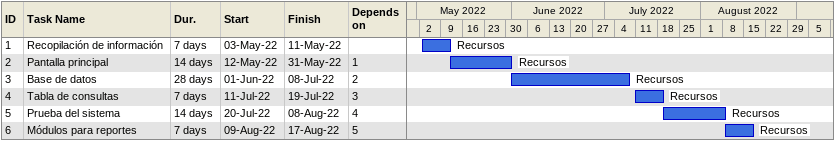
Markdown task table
| ID | Task | Duration | Start | Finish | Predecessors | Resources |
|---|---|---|---|---|---|---|
| 1 | Recopilación de información | 7d | 2022-05-03 | 2022-05-11 |  | Recursos |
| 2 | Pantalla principal | 14d | 2022-05-12 | 2022-05-31 | 1 | Recursos |
| 3 | Base de datos | 28d | 2022-06-01 | 2022-07-08 | 2 | Recursos |
| 4 | Tabla de consultas | 7d | 2022-07-11 | 2022-07-19 | 3 | Recursos |
| 5 | Prueba del sistema | 14d | 2022-07-20 | 2022-08-08 | 4 | Recursos |
| 6 | Módulos para reportes | 7d | 2022-08-09 | 2022-08-17 | 5 | Recursos |
